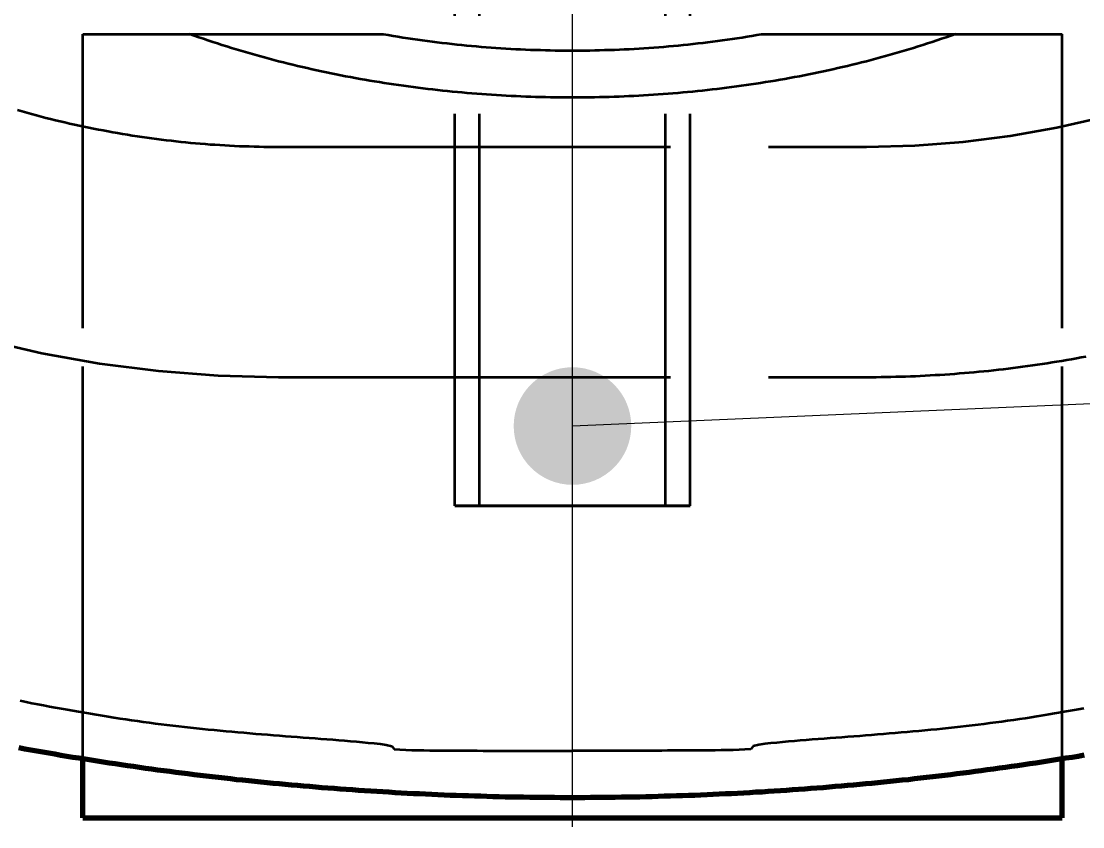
# Model space of a CAD drawing. Header units: millimetres. Extents: x 0 to 2382, y 0 to 420.
# Drawn here: x 153.87 to 164.71, y 216.41 to 224.63 of the extents above; entities that cross this region are included whole.
import ezdxf

# ---------------------------------------------------------------- set-up
doc = ezdxf.new("R2010")
doc.units = ezdxf.units.MM
doc.linetypes.add('IRAM-E-TRAZOS', pattern=[5, 4, -1])
doc.linetypes.add('IRAM-F-TRAZO-PUNTO', pattern=[20, 15, -2, 1, -2])
for name, color, linetype, lineweight in [('01-VISIBLE', 7, 'CONTINUOUS', 70), ('02-OCULTA', 4, 'IRAM-E-TRAZOS', 35), ('03-EJE', 1, 'IRAM-F-TRAZO-PUNTO', 18), ('04-COTA', 3, 'CONTINUOUS', 18), ('08-FINA', 5, 'CONTINUOUS', 18)]:
    doc.layers.add(name, color=color, linetype=linetype, lineweight=lineweight)
doc.styles.add('ISO3098', font='isocpeur.ttf')
doc.dimstyles.new('FLAMA-IRAM', dxfattribs={"dimtxt": 3.5, "dimasz": 3.5, "dimexe": 2, "dimexo": 1.5, "dimgap": 1, "dimtad": 1, "dimdec": 1, "dimtxsty": 'ISO3098', "dimblk": 'IRAM_FLECHA', "dimblk1": 'IRAM_FLECHA', "dimblk2": 'IRAM_FLECHA', "dimcen": 2.5, "dimclrd": 256, "dimclre": 256, "dimclrt": 256, "dimazin": 3, "dimtfac": 1, "dimtmove": 0, "dimatfit": 3, "dimlwd": 18, "dimlwe": 18})

# ---------------------------------------------------------------- blocks, each defined once
blk = doc.blocks.new('IRAM_FLECHA')
blk.add_solid([(0, 0), (-1, 0.125), (-1, -0.125)])

msp = doc.modelspace()

# ---------------------------------------------------------------- hatches: boundary and pattern name
at = {"layer": '08-FINA'}
h = msp.add_hatch(color=7, dxfattribs=at)
h.dxf.hatch_style = 1
edge = h.paths.add_edge_path()
edge.add_arc((159.5, 220.5), 0.6, 0, 360)

# ---------------------------------------------------------------- linework, layer by layer
at = {"layer": '01-VISIBLE'}
for p, q in [((154.5, 216.5), (154.5, 217.106)), ((164.5, 216.5), (164.5, 217.106)), ((154.5, 216.5), (164.5, 216.5))]:
    msp.add_line(p, q, dxfattribs=at)
for points in [[(153.847, 217.218), (153.908, 217.207), (153.97, 217.196), (154.031, 217.185), (154.093, 217.174), (154.154, 217.164), (154.216, 217.153), (154.277, 217.142), (154.339, 217.132), (154.4, 217.122), (154.462, 217.112), (154.524, 217.102), (154.585, 217.092), (154.647, 217.082), (154.709, 217.073), (154.771, 217.063), (154.832, 217.054), (154.894, 217.045), (154.956, 217.036), (155.018, 217.027), (155.08, 217.018), (155.141, 217.009), (155.203, 217.001), (155.265, 216.992), (155.327, 216.984), (155.389, 216.976), (155.451, 216.968), (155.513, 216.96), (155.575, 216.952), (155.637, 216.945), (155.699, 216.937), (155.761, 216.93), (155.823, 216.922), (155.885, 216.915), (155.947, 216.908), (156.009, 216.901), (156.071, 216.894), (156.133, 216.888), (156.195, 216.881), (156.258, 216.875), (156.32, 216.868), (156.382, 216.862), (156.444, 216.856), (156.506, 216.85), (156.568, 216.845), (156.631, 216.839), (156.693, 216.833), (156.755, 216.828), (156.817, 216.823), (156.88, 216.817), (156.942, 216.812), (157.004, 216.807), (157.066, 216.803), (157.129, 216.798), (157.191, 216.793), (157.253, 216.789), (157.316, 216.785), (157.378, 216.78), (157.44, 216.776), (157.503, 216.772), (157.565, 216.769), (157.627, 216.765), (157.69, 216.761), (157.752, 216.758), (157.814, 216.754), (157.877, 216.751), (157.939, 216.748), (158.001, 216.745), (158.064, 216.742), (158.126, 216.74), (158.189, 216.737), (158.251, 216.734), (158.314, 216.732), (158.376, 216.73), (158.438, 216.728), (158.501, 216.726), (158.563, 216.724), (158.626, 216.722), (158.688, 216.72), (158.751, 216.719), (158.813, 216.717), (158.875, 216.716), (158.938, 216.715), (159, 216.714), (159.063, 216.713), (159.125, 216.712), (159.188, 216.712), (159.25, 216.711), (159.313, 216.711), (159.375, 216.71), (159.438, 216.71), (159.5, 216.71)], [(159.5, 216.71), (159.562, 216.71), (159.625, 216.71), (159.687, 216.711), (159.75, 216.711), (159.812, 216.712), (159.875, 216.712), (159.937, 216.713), (160, 216.714), (160.062, 216.715), (160.125, 216.716), (160.187, 216.717), (160.249, 216.719), (160.312, 216.72), (160.374, 216.722), (160.437, 216.724), (160.499, 216.726), (160.562, 216.728), (160.624, 216.73), (160.686, 216.732), (160.749, 216.734), (160.811, 216.737), (160.874, 216.739), (160.936, 216.742), (160.999, 216.745), (161.061, 216.748), (161.123, 216.751), (161.186, 216.754), (161.248, 216.758), (161.31, 216.761), (161.373, 216.765), (161.435, 216.768), (161.497, 216.772), (161.56, 216.776), (161.622, 216.78), (161.684, 216.785), (161.747, 216.789), (161.809, 216.793), (161.871, 216.798), (161.934, 216.803), (161.996, 216.807), (162.058, 216.812), (162.12, 216.817), (162.183, 216.823), (162.245, 216.828), (162.307, 216.833), (162.369, 216.839), (162.432, 216.845), (162.494, 216.85), (162.556, 216.856), (162.618, 216.862), (162.68, 216.869), (162.742, 216.875), (162.805, 216.881), (162.867, 216.888), (162.929, 216.894), (162.991, 216.901), (163.053, 216.908), (163.115, 216.915), (163.177, 216.922), (163.239, 216.93), (163.301, 216.937), (163.363, 216.945), (163.425, 216.952), (163.487, 216.96), (163.549, 216.968), (163.611, 216.976), (163.673, 216.984), (163.735, 216.993), (163.797, 217.001), (163.859, 217.01), (163.92, 217.018), (163.982, 217.027), (164.044, 217.036), (164.106, 217.045), (164.168, 217.054), (164.229, 217.063), (164.291, 217.073), (164.353, 217.082), (164.415, 217.092), (164.476, 217.102), (164.538, 217.112), (164.6, 217.122), (164.661, 217.132), (164.723, 217.143)]]:
    msp.add_lwpolyline(points, dxfattribs=at)
at = {"layer": '02-OCULTA'}
for p, q in [((158.3, 219.685), (158.3, 312.118)), ((158.55, 219.685), (158.55, 312.118)), ((160.45, 219.685), (160.45, 312.118)), ((160.7, 219.685), (160.7, 312.118)), ((154.5, 217.106), (154.5, 224.5)), ((154.5, 216.5), (154.5, 224.5)), ((154.5, 224.5), (157.569, 224.5)), ((154.5, 224.5), (155.59, 224.5)), ((161.431, 224.5), (164.5, 224.5)), ((163.41, 224.5), (164.5, 224.5)), ((164.5, 217.106), (164.5, 224.5)), ((164.5, 216.5), (164.5, 224.5)), ((156.5, 223.35), (162.5, 223.35)), ((156.5, 223.35), (162.5, 223.35)), ((156.5, 221), (162.5, 221)), ((156.5, 221), (162.5, 221)), ((154.5, 216.5), (164.5, 216.5))]:
    msp.add_line(p, q, dxfattribs=at)
for points in [[(163.41, 224.5), (163.363, 224.483), (163.315, 224.467), (163.268, 224.451), (163.221, 224.435), (163.173, 224.419), (163.125, 224.403), (163.078, 224.388), (163.03, 224.373), (162.982, 224.358), (162.934, 224.343), (162.886, 224.329), (162.838, 224.315), (162.79, 224.301), (162.742, 224.287), (162.694, 224.274), (162.645, 224.26), (162.597, 224.247), (162.548, 224.234), (162.5, 224.222), (162.451, 224.21), (162.403, 224.197), (162.354, 224.185), (162.306, 224.174), (162.257, 224.162), (162.208, 224.151), (162.159, 224.14), (162.11, 224.129), (162.061, 224.119), (162.012, 224.108), (161.963, 224.098), (161.914, 224.088), (161.865, 224.078), (161.816, 224.069), (161.767, 224.059), (161.717, 224.05), (161.668, 224.041), (161.619, 224.033), (161.569, 224.024), (161.52, 224.016), (161.47, 224.008), (161.421, 224), (161.371, 223.992), (161.322, 223.985), (161.272, 223.978), (161.223, 223.971), (161.173, 223.964), (161.123, 223.957), (161.074, 223.951), (161.024, 223.945), (160.974, 223.939), (160.925, 223.933), (160.875, 223.927), (160.825, 223.922), (160.775, 223.917), (160.725, 223.912), (160.675, 223.907), (160.626, 223.903), (160.576, 223.898), (160.526, 223.894), (160.476, 223.89), (160.426, 223.886), (160.376, 223.883), (160.326, 223.879), (160.276, 223.876), (160.226, 223.873), (160.176, 223.87), (160.126, 223.868), (160.076, 223.866), (160.026, 223.863), (159.976, 223.861), (159.926, 223.86), (159.876, 223.858), (159.826, 223.857), (159.775, 223.855), (159.725, 223.854), (159.675, 223.854), (159.625, 223.853), (159.575, 223.853), (159.525, 223.852), (159.475, 223.852), (159.425, 223.853), (159.375, 223.853), (159.325, 223.854), (159.275, 223.854), (159.225, 223.855), (159.174, 223.857), (159.124, 223.858), (159.074, 223.86), (159.024, 223.861), (158.974, 223.863), (158.924, 223.866), (158.874, 223.868), (158.824, 223.87), (158.774, 223.873), (158.724, 223.876), (158.674, 223.879), (158.624, 223.883), (158.574, 223.886), (158.524, 223.89), (158.474, 223.894), (158.424, 223.898), (158.374, 223.903), (158.325, 223.907), (158.275, 223.912), (158.225, 223.917), (158.175, 223.922), (158.125, 223.927), (158.075, 223.933), (158.026, 223.939), (157.976, 223.945), (157.926, 223.951), (157.877, 223.957), (157.827, 223.964), (157.777, 223.971), (157.728, 223.978), (157.678, 223.985), (157.629, 223.992), (157.579, 224), (157.53, 224.008), (157.48, 224.016), (157.431, 224.024), (157.381, 224.033), (157.332, 224.041), (157.283, 224.05), (157.233, 224.059), (157.184, 224.069), (157.135, 224.078), (157.086, 224.088), (157.037, 224.098), (156.988, 224.108), (156.939, 224.119), (156.89, 224.129), (156.841, 224.14), (156.792, 224.151), (156.743, 224.162), (156.694, 224.174), (156.646, 224.185), (156.597, 224.197), (156.549, 224.21), (156.5, 224.222), (156.452, 224.234), (156.403, 224.247), (156.355, 224.26), (156.306, 224.274), (156.258, 224.287), (156.21, 224.301), (156.162, 224.315), (156.114, 224.329), (156.066, 224.343), (156.018, 224.358), (155.97, 224.373), (155.922, 224.388), (155.875, 224.403), (155.827, 224.419), (155.779, 224.435), (155.732, 224.451), (155.685, 224.467), (155.637, 224.483), (155.59, 224.5)], [(155.59, 224.5), (155.641, 224.5), (155.692, 224.5), (155.742, 224.5), (155.793, 224.5), (155.844, 224.5), (155.895, 224.5), (155.945, 224.5), (155.996, 224.5), (156.047, 224.5), (156.098, 224.5), (156.148, 224.5), (156.199, 224.5), (156.25, 224.5), (156.3, 224.5), (156.351, 224.5), (156.402, 224.5), (156.453, 224.5), (156.503, 224.5), (156.554, 224.5), (156.605, 224.5), (156.656, 224.5), (156.706, 224.5), (156.757, 224.5), (156.808, 224.5), (156.859, 224.5), (156.909, 224.5), (156.96, 224.5), (157.011, 224.5), (157.062, 224.5), (157.112, 224.5), (157.163, 224.5), (157.214, 224.5), (157.265, 224.5), (157.315, 224.5), (157.366, 224.5), (157.417, 224.5), (157.468, 224.5), (157.518, 224.5), (157.569, 224.5)], [(157.569, 224.5), (157.619, 224.491), (157.668, 224.483), (157.718, 224.475), (157.768, 224.467), (157.818, 224.459), (157.868, 224.452), (157.917, 224.444), (157.967, 224.437), (158.017, 224.431), (158.067, 224.424), (158.117, 224.418), (158.167, 224.412), (158.217, 224.406), (158.267, 224.4), (158.318, 224.395), (158.368, 224.39), (158.418, 224.385), (158.468, 224.38), (158.518, 224.376), (158.569, 224.371), (158.619, 224.367), (158.669, 224.363), (158.719, 224.36), (158.77, 224.356), (158.82, 224.353), (158.87, 224.35), (158.921, 224.348), (158.971, 224.345), (159.021, 224.343), (159.072, 224.341), (159.122, 224.339), (159.172, 224.338), (159.223, 224.336), (159.273, 224.335), (159.324, 224.334), (159.374, 224.334), (159.424, 224.333), (159.475, 224.333), (159.525, 224.333), (159.576, 224.333), (159.626, 224.334), (159.676, 224.334), (159.727, 224.335), (159.777, 224.336), (159.828, 224.338), (159.878, 224.339), (159.928, 224.341), (159.979, 224.343), (160.029, 224.345), (160.079, 224.348), (160.13, 224.35), (160.18, 224.353), (160.23, 224.356), (160.281, 224.36), (160.331, 224.363), (160.381, 224.367), (160.431, 224.371), (160.482, 224.376), (160.532, 224.38), (160.582, 224.385), (160.632, 224.39), (160.682, 224.395), (160.733, 224.4), (160.783, 224.406), (160.833, 224.412), (160.883, 224.418), (160.933, 224.424), (160.983, 224.431), (161.033, 224.437), (161.083, 224.444), (161.132, 224.452), (161.182, 224.459), (161.232, 224.467), (161.282, 224.475), (161.332, 224.483), (161.381, 224.491), (161.431, 224.5)], [(161.431, 224.5), (161.482, 224.5), (161.532, 224.5), (161.583, 224.5), (161.634, 224.5), (161.685, 224.5), (161.735, 224.5), (161.786, 224.5), (161.837, 224.5), (161.888, 224.5), (161.938, 224.5), (161.989, 224.5), (162.04, 224.5), (162.091, 224.5), (162.141, 224.5), (162.192, 224.5), (162.243, 224.5), (162.294, 224.5), (162.344, 224.5), (162.395, 224.5), (162.446, 224.5), (162.497, 224.5), (162.547, 224.5), (162.598, 224.5), (162.649, 224.5), (162.7, 224.5), (162.75, 224.5), (162.801, 224.5), (162.852, 224.5), (162.902, 224.5), (162.953, 224.5), (163.004, 224.5), (163.055, 224.5), (163.105, 224.5), (163.156, 224.5), (163.207, 224.5), (163.258, 224.5), (163.308, 224.5), (163.359, 224.5), (163.41, 224.5)], [(153.834, 223.726), (153.882, 223.712), (153.93, 223.699), (153.978, 223.685), (154.027, 223.672), (154.075, 223.66), (154.123, 223.647), (154.172, 223.635), (154.221, 223.623), (154.269, 223.611), (154.318, 223.6), (154.367, 223.589), (154.415, 223.578), (154.464, 223.567), (154.513, 223.557), (154.562, 223.547), (154.611, 223.537), (154.66, 223.527), (154.709, 223.518), (154.759, 223.508), (154.808, 223.5), (154.857, 223.491), (154.906, 223.482), (154.956, 223.474), (155.005, 223.466), (155.055, 223.459), (155.104, 223.451), (155.154, 223.444), (155.203, 223.438), (155.253, 223.431), (155.302, 223.425), (155.352, 223.419), (155.402, 223.413), (155.452, 223.407), (155.501, 223.402), (155.551, 223.397), (155.601, 223.392), (155.651, 223.387), (155.7, 223.383), (155.75, 223.379), (155.8, 223.375), (155.85, 223.372), (155.9, 223.369), (155.95, 223.366), (156, 223.363), (156.05, 223.36), (156.1, 223.358), (156.15, 223.356), (156.2, 223.355), (156.25, 223.353), (156.3, 223.352), (156.35, 223.351), (156.4, 223.351), (156.45, 223.35), (156.5, 223.35)], [(153.834, 223.726), (153.882, 223.712), (153.93, 223.699), (153.978, 223.685), (154.027, 223.672), (154.075, 223.66), (154.123, 223.647), (154.172, 223.635), (154.221, 223.623), (154.269, 223.611), (154.318, 223.6), (154.367, 223.589), (154.415, 223.578), (154.464, 223.567), (154.513, 223.557), (154.562, 223.547), (154.611, 223.537), (154.66, 223.527), (154.709, 223.518), (154.759, 223.508), (154.808, 223.5), (154.857, 223.491), (154.906, 223.482), (154.956, 223.474), (155.005, 223.466), (155.055, 223.459), (155.104, 223.451), (155.154, 223.444), (155.203, 223.438), (155.253, 223.431), (155.302, 223.425), (155.352, 223.419), (155.402, 223.413), (155.452, 223.407), (155.501, 223.402), (155.551, 223.397), (155.601, 223.392), (155.651, 223.387), (155.7, 223.383), (155.75, 223.379), (155.8, 223.375), (155.85, 223.372), (155.9, 223.369), (155.95, 223.366), (156, 223.363), (156.05, 223.36), (156.1, 223.358), (156.15, 223.356), (156.2, 223.355), (156.25, 223.353), (156.3, 223.352), (156.35, 223.351), (156.4, 223.351), (156.45, 223.35), (156.5, 223.35)], [(162.5, 221), (162.55, 221), (162.6, 221), (162.65, 221.001), (162.701, 221.002), (162.751, 221.003), (162.801, 221.004), (162.851, 221.005), (162.901, 221.007), (162.951, 221.008), (163.001, 221.01), (163.051, 221.013), (163.101, 221.015), (163.151, 221.018), (163.201, 221.021), (163.251, 221.024), (163.302, 221.027), (163.352, 221.03), (163.402, 221.034), (163.452, 221.038), (163.501, 221.042), (163.551, 221.046), (163.601, 221.051), (163.651, 221.055), (163.701, 221.06), (163.751, 221.065), (163.801, 221.071), (163.851, 221.076), (163.9, 221.082), (163.95, 221.088), (164, 221.094), (164.05, 221.1), (164.099, 221.107), (164.149, 221.114), (164.199, 221.121), (164.248, 221.128), (164.298, 221.135), (164.347, 221.143), (164.397, 221.151), (164.446, 221.159), (164.496, 221.167), (164.545, 221.176), (164.595, 221.184), (164.644, 221.193), (164.693, 221.202), (164.743, 221.211)], [(162.5, 221), (162.55, 221), (162.6, 221), (162.65, 221.001), (162.701, 221.002), (162.751, 221.003), (162.801, 221.004), (162.851, 221.005), (162.901, 221.007), (162.951, 221.008), (163.001, 221.01), (163.051, 221.013), (163.101, 221.015), (163.151, 221.018), (163.201, 221.021), (163.251, 221.024), (163.302, 221.027), (163.352, 221.03), (163.402, 221.034), (163.452, 221.038), (163.501, 221.042), (163.551, 221.046), (163.601, 221.051), (163.651, 221.055), (163.701, 221.06), (163.751, 221.065), (163.801, 221.071), (163.851, 221.076), (163.9, 221.082), (163.95, 221.088), (164, 221.094), (164.05, 221.1), (164.099, 221.107), (164.149, 221.114), (164.199, 221.121), (164.248, 221.128), (164.298, 221.135), (164.347, 221.143), (164.397, 221.151), (164.446, 221.159), (164.496, 221.167), (164.545, 221.176), (164.595, 221.184), (164.644, 221.193), (164.693, 221.202), (164.743, 221.211)], [(160.7, 219.685), (160.65, 219.685), (160.6, 219.685), (160.55, 219.685), (160.5, 219.685), (160.45, 219.685), (160.4, 219.685), (160.35, 219.685), (160.3, 219.685), (160.25, 219.685), (160.2, 219.685), (160.15, 219.685), (160.1, 219.685), (160.05, 219.685), (160, 219.685), (159.95, 219.685), (159.9, 219.685), (159.85, 219.685), (159.8, 219.685), (159.75, 219.685), (159.7, 219.685), (159.65, 219.685), (159.6, 219.685), (159.55, 219.685), (159.5, 219.685), (159.45, 219.685), (159.4, 219.685), (159.35, 219.685), (159.3, 219.685), (159.25, 219.685), (159.2, 219.685), (159.15, 219.685), (159.1, 219.685), (159.05, 219.685), (159, 219.685), (158.95, 219.685), (158.9, 219.685), (158.85, 219.685), (158.8, 219.685), (158.75, 219.685), (158.7, 219.685), (158.65, 219.685), (158.6, 219.685), (158.55, 219.685), (158.5, 219.685), (158.45, 219.685), (158.4, 219.685), (158.35, 219.685), (158.3, 219.685)], [(158.3, 219.685), (158.35, 219.685), (158.4, 219.685), (158.45, 219.685), (158.5, 219.685), (158.55, 219.685), (158.6, 219.685), (158.65, 219.685), (158.7, 219.685), (158.75, 219.685), (158.8, 219.685), (158.85, 219.685), (158.9, 219.685), (158.95, 219.685), (159, 219.685), (159.05, 219.685), (159.1, 219.685), (159.15, 219.685), (159.2, 219.685), (159.25, 219.685), (159.3, 219.685), (159.35, 219.685), (159.4, 219.685), (159.45, 219.685), (159.5, 219.685), (159.55, 219.685), (159.6, 219.685), (159.65, 219.685), (159.7, 219.685), (159.75, 219.685), (159.8, 219.685), (159.85, 219.685), (159.9, 219.685), (159.95, 219.685), (160, 219.685), (160.05, 219.685), (160.1, 219.685), (160.15, 219.685), (160.2, 219.685), (160.25, 219.685), (160.3, 219.685), (160.35, 219.685), (160.4, 219.685), (160.45, 219.685), (160.5, 219.685), (160.55, 219.685), (160.6, 219.685), (160.65, 219.685), (160.7, 219.685)], [(160.45, 219.685), (160.4, 219.685), (160.35, 219.685), (160.3, 219.685), (160.25, 219.685), (160.2, 219.685), (160.15, 219.685), (160.1, 219.685), (160.05, 219.685), (160, 219.685), (159.95, 219.685), (159.9, 219.685), (159.85, 219.685), (159.8, 219.685), (159.75, 219.685), (159.7, 219.685), (159.65, 219.685), (159.6, 219.685), (159.55, 219.685), (159.5, 219.685), (159.45, 219.685), (159.4, 219.685), (159.35, 219.685), (159.3, 219.685), (159.25, 219.685), (159.2, 219.685), (159.15, 219.685), (159.1, 219.685), (159.05, 219.685), (159, 219.685), (158.95, 219.685), (158.9, 219.685), (158.85, 219.685), (158.8, 219.685), (158.75, 219.685), (158.7, 219.685), (158.65, 219.685), (158.6, 219.685), (158.55, 219.685)], [(158.55, 219.685), (158.6, 219.685), (158.65, 219.685), (158.7, 219.685), (158.75, 219.685), (158.8, 219.685), (158.85, 219.685), (158.9, 219.685), (158.95, 219.685), (159, 219.685), (159.05, 219.685), (159.1, 219.685), (159.15, 219.685), (159.2, 219.685), (159.25, 219.685), (159.3, 219.685), (159.35, 219.685), (159.4, 219.685), (159.45, 219.685), (159.5, 219.685), (159.55, 219.685), (159.6, 219.685), (159.65, 219.685), (159.7, 219.685), (159.75, 219.685), (159.8, 219.685), (159.85, 219.685), (159.9, 219.685), (159.95, 219.685), (160, 219.685), (160.05, 219.685), (160.1, 219.685), (160.15, 219.685), (160.2, 219.685), (160.25, 219.685), (160.3, 219.685), (160.35, 219.685), (160.4, 219.685), (160.45, 219.685)], [(153.862, 217.697), (153.922, 217.685), (153.982, 217.673), (154.041, 217.662), (154.101, 217.651), (154.161, 217.639), (154.22, 217.628), (154.28, 217.617), (154.34, 217.607), (154.4, 217.596), (154.459, 217.585), (154.519, 217.575), (154.579, 217.565), (154.639, 217.555), (154.699, 217.545), (154.759, 217.535), (154.819, 217.526), (154.879, 217.516), (154.939, 217.507), (154.999, 217.498), (155.059, 217.49), (155.119, 217.481), (155.179, 217.473), (155.239, 217.465), (155.3, 217.458), (155.36, 217.45), (155.42, 217.443), (155.481, 217.436), (155.541, 217.429), (155.601, 217.423), (155.662, 217.416), (155.722, 217.41), (155.782, 217.404), (155.843, 217.398), (155.903, 217.392), (155.964, 217.387), (156.024, 217.381), (156.085, 217.376), (156.145, 217.371), (156.206, 217.366), (156.266, 217.36), (156.327, 217.355), (156.387, 217.351), (156.448, 217.346), (156.508, 217.341), (156.569, 217.336), (156.629, 217.331), (156.69, 217.327), (156.75, 217.322), (156.811, 217.317), (156.872, 217.313), (156.932, 217.308), (156.993, 217.303), (157.053, 217.299), (157.114, 217.294), (157.174, 217.289), (157.235, 217.284), (157.295, 217.279), (157.356, 217.273), (157.416, 217.268), (157.477, 217.262), (157.537, 217.255), (157.597, 217.247), (157.655, 217.232), (157.679, 217.202), (157.739, 217.198), (157.8, 217.195), (157.861, 217.193), (157.921, 217.192), (157.982, 217.191), (158.043, 217.19), (158.103, 217.189), (158.164, 217.189), (158.225, 217.188), (158.286, 217.188), (158.346, 217.187), (158.407, 217.187), (158.468, 217.187), (158.528, 217.187), (158.589, 217.186), (158.65, 217.186), (158.711, 217.186), (158.771, 217.186), (158.832, 217.186), (158.893, 217.185), (158.954, 217.185), (159.014, 217.185), (159.075, 217.185), (159.136, 217.185), (159.196, 217.185), (159.257, 217.185), (159.318, 217.185), (159.379, 217.185), (159.439, 217.185), (159.5, 217.185)], [(164.721, 217.618), (164.661, 217.607), (164.601, 217.596), (164.541, 217.585), (164.481, 217.575), (164.422, 217.565), (164.362, 217.555), (164.302, 217.545), (164.242, 217.535), (164.182, 217.526), (164.122, 217.516), (164.062, 217.507), (164.002, 217.499), (163.942, 217.49), (163.882, 217.482), (163.821, 217.474), (163.761, 217.466), (163.701, 217.458), (163.641, 217.451), (163.58, 217.443), (163.52, 217.436), (163.46, 217.429), (163.399, 217.423), (163.339, 217.416), (163.279, 217.41), (163.218, 217.404), (163.158, 217.398), (163.097, 217.392), (163.037, 217.387), (162.976, 217.381), (162.916, 217.376), (162.855, 217.371), (162.795, 217.366), (162.734, 217.361), (162.674, 217.356), (162.613, 217.351), (162.553, 217.346), (162.492, 217.341), (162.432, 217.336), (162.371, 217.332), (162.311, 217.327), (162.25, 217.322), (162.19, 217.317), (162.129, 217.313), (162.069, 217.308), (162.008, 217.303), (161.948, 217.299), (161.887, 217.294), (161.826, 217.289), (161.766, 217.284), (161.705, 217.279), (161.645, 217.274), (161.585, 217.268), (161.524, 217.262), (161.464, 217.255), (161.404, 217.247), (161.345, 217.232), (161.321, 217.202), (161.261, 217.198), (161.2, 217.195), (161.139, 217.193), (161.079, 217.192), (161.018, 217.191), (160.957, 217.19), (160.896, 217.189), (160.836, 217.189), (160.775, 217.188), (160.714, 217.188), (160.654, 217.187), (160.593, 217.187), (160.532, 217.187), (160.471, 217.187), (160.411, 217.186), (160.35, 217.186), (160.289, 217.186), (160.229, 217.186), (160.168, 217.186), (160.107, 217.185), (160.046, 217.185), (159.986, 217.185), (159.925, 217.185), (159.864, 217.185), (159.804, 217.185), (159.743, 217.185), (159.682, 217.185), (159.621, 217.185), (159.561, 217.185), (159.5, 217.185)]]:
    msp.add_lwpolyline(points, dxfattribs=at)
for centre, radius, start, end in [((156.5, 233), 12, 180, -90), ((156.5, 233), 12, 180, -90), ((162.5, 233), 9.65, -90, 0), ((162.5, 233), 9.65, -90, 0)]:
    msp.add_arc(centre, radius, start, end, dxfattribs=at)
at = {"layer": '03-EJE'}
msp.add_line((159.5, 216.41), (159.5, 324.362), dxfattribs=at)
at = {"layer": '08-FINA'}
msp.add_line((202.004, 222.328), (159.5, 220.5), dxfattribs=at)

# ---------------------------------------------------------------- dimensions: what is measured, and where the dimension line sits
at = {"layer": '04-COTA'}
msp.add_linear_dim(base=(121, 216.5), p1=(140, 216.5), p2=(156.5, 313.738), angle=90, dimstyle='FLAMA-IRAM', override={"dimlfac": 10}, dxfattribs=at).render()

doc.saveas('drawing.dxf')
